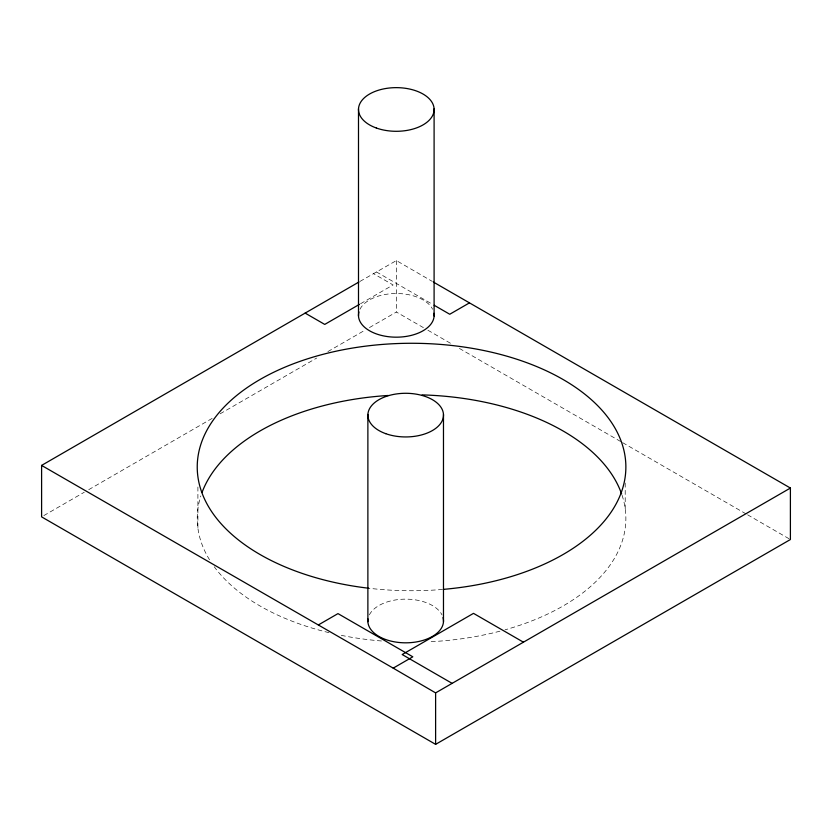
<?xml version="1.0" encoding="UTF-8"?>
<svg xmlns="http://www.w3.org/2000/svg" width="832" height="832" viewBox="0 0 832 832"><rect width="100%" height="100%" fill="white"/><g stroke="black" fill="none" stroke-linecap="round" stroke-linejoin="round"><path stroke-width="0.62" stroke-dasharray="4.16 3.12" d="M360.017 281.393L396.386 260.572L432.318 281.424M360.589 303.711L393.068 284.95L373.454 273.624M43.846 515.58L84.261 492.242M88.754 489.653L213.377 417.695M220.116 413.806L316.67 358.062M327.902 351.582L364.957 330.19M369.439 327.59L396.386 312.042L423.405 327.631M376.345 271.887L433.066 304.626M427.908 330.231L452.681 344.531M459.43 348.431L621.535 442.031M622.669 442.676L746.491 514.166M747.625 514.821L790.4 539.521M625.206 483.038L625.206 508.768M396.386 260.572L396.386 312.042M197.902 487.001L197.902 528.174M622.045 495.206A214.313 123.729 0 0 1 505.055 629.814M499.949 631.186A214.313 123.729 0 0 1 428.355 641.826M381.441 640.983A214.313 123.729 0 0 1 338.967 634.889M328.983 632.653A214.313 123.729 0 0 1 214.25 566.779M209.529 559.77A214.313 123.729 0 0 1 200.824 495.924M359.975 309.244A37.825 21.84 0 0 1 396.292 293.509A37.825 21.84 0 0 1 432.609 309.244M369.356 614.89A37.825 21.84 0 0 1 405.683 599.144A37.825 21.84 0 0 1 442 614.89M442.562 589.441A214.313 123.729 0 0 1 368.586 588.224"/><path stroke-width="1.25" d="M433.43 282.079L790.4 488.051L790.4 539.521L435.614 744.349L41.6 516.87L41.6 465.41L358.894 282.038M359.466 304.356L324.74 324.418L305.136 313.102M469.362 302.931L449.748 314.257L434.179 305.271M318.375 624.936L337.979 613.61L412.818 656.812L393.203 668.138L41.6 465.41M435.614 744.349L435.614 692.89L790.4 488.051M523.422 642.179L473.502 613.361L402.189 654.534L452.109 683.353M393.203 668.138L435.614 692.89M443.477 414.43L443.477 621.67M434.096 108.784L434.096 316.025M367.879 414.43L367.879 621.67M358.498 108.784L358.498 316.025M201.999 492.544A214.313 123.729 0 0 1 388.294 395.47M422.115 394.888A214.313 123.729 0 0 1 621.618 493.979M433.95 313.279A37.825 21.84 0 0 1 395.106 337.168A37.825 21.84 0 0 1 358.946 311.927M443.03 617.573A37.825 21.84 0 0 1 406.869 642.814A37.825 21.84 0 0 1 368.025 618.925M368.586 588.224A214.313 123.729 0 0 1 235.612 396.354A214.313 123.729 0 0 1 593.445 401.575A214.313 123.729 0 0 1 443.851 589.326M385.746 433.67A37.825 21.84 0 0 0 443.477 415.802A37.825 21.84 0 0 0 387.806 395.876A37.825 21.84 0 0 0 385.746 433.67M376.366 128.024A37.825 21.84 0 0 0 434.096 110.157A37.825 21.84 0 0 0 378.425 90.23A37.825 21.84 0 0 0 376.366 128.024"/></g></svg>
